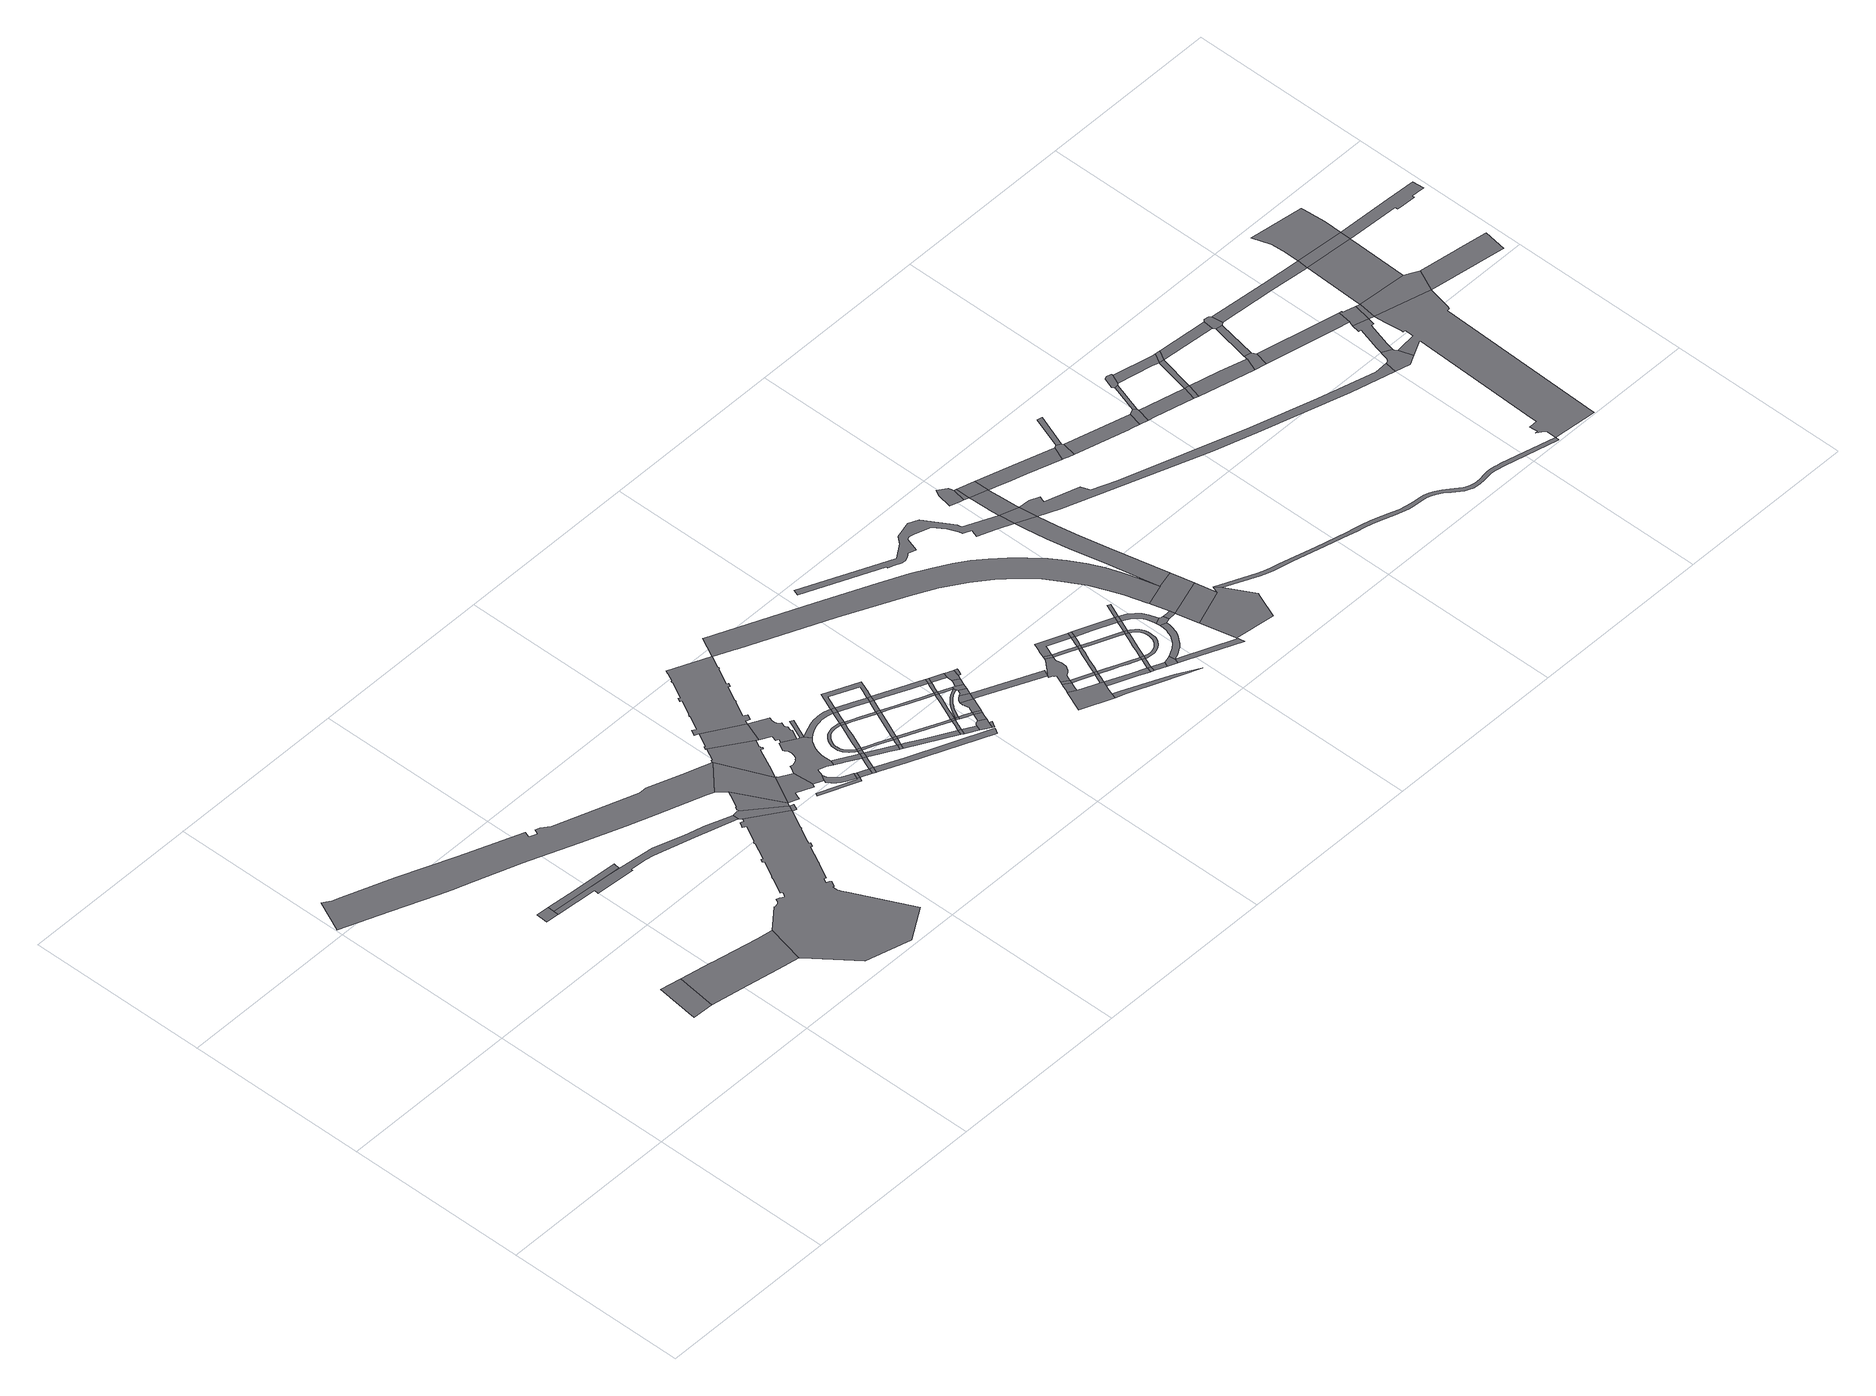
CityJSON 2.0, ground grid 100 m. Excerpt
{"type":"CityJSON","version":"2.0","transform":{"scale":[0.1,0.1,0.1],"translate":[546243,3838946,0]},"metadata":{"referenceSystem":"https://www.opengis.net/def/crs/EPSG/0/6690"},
"CityObjects":{
"road1":{"type":"Road","geometry":[{"type":"MultiSurface","lod":"1","boundaries":[[[0,1,2,3,4]]]}]},
"road2":{"type":"Road","geometry":[{"type":"MultiSurface","lod":"1","boundaries":[[[5,6,7,8,9]]]}]},
"road3":{"type":"Road","attributes":{"function":"3","RoadStructureAttribute.sectionType":"1"},"geometry":[{"type":"MultiSurface","lod":"1","boundaries":[[[10,11,12,13,4,3,14,15,16,17]]]}]},
"road4":{"type":"Road","geometry":[{"type":"MultiSurface","lod":"1","boundaries":[[[18,19,20,9,8]]]}]},
"road5":{"type":"Road","attributes":{"RoadStructureAttribute.sectionType":"1"},"geometry":[{"type":"MultiSurface","lod":"1","boundaries":[[[21,22,23,24,25,26,27,28,29,30,31,32,33,34,35,36,37,38,39,40,41,42,43,44,45,46,47,48,49,50]]]}]},
"road6":{"type":"Road","attributes":{"RoadStructureAttribute.sectionType":"1"},"geometry":[{"type":"MultiSurface","lod":"1","boundaries":[[[51,52,53,54,55,56,8,7,57,58,59,60,61,62,63,64,65]]]}]},
"road7":{"type":"Road","geometry":[{"type":"MultiSurface","lod":"1","boundaries":[[[66,67,68,69,70,71,72,73,74,75,76,77,78,79,80,81,82,83,84,85,86,87,88,89,90,91,92,93,94,95,96,97,98,99,100,101,102,103,104,105,17,16,106,107,108,109,110,111,112,113,114,115,116,117,118,119,120,121,122,123,124,125,126,127,128,129,130,131,132,133,134,135,136,137,138,139]]]}]},
"road8":{"type":"Road","geometry":[{"type":"MultiSurface","lod":"1","boundaries":[[[140,65,64,66,139,141,142]]]}]},
"road9":{"type":"Road","geometry":[{"type":"MultiSurface","lod":"1","boundaries":[[[143,144,145,146,147,148,142,141,149]]]}]},
"road10":{"type":"Road","geometry":[{"type":"MultiSurface","lod":"1","boundaries":[[[150,151,152,153,154,155,141,139]]]}]},
"road11":{"type":"Road","attributes":{"RoadStructureAttribute.sectionType":"1"},"geometry":[{"type":"MultiSurface","lod":"1","boundaries":[[[50,49,143,149,156]]]}]},
"road12":{"type":"Road","geometry":[{"type":"MultiSurface","lod":"1","boundaries":[[[157,158,156,149,159,160,161,162,163,164,165,166]]]}]},
"road13":{"type":"Road","geometry":[{"type":"MultiSurface","lod":"1","boundaries":[[[167,168,169,170,50,156,171,172,173,174,175,176,177,178,179,180]]]}]},
"road14":{"type":"Road","geometry":[{"type":"MultiSurface","lod":"1","boundaries":[[[181,182,183,184,185,186]]]}]},
"road15":{"type":"Road","attributes":{"RoadStructureAttribute.sectionType":"1"},"geometry":[{"type":"MultiSurface","lod":"1","boundaries":[[[187,188,189,190,191,192,193,194,195,196,197,198,199,200,201,186,202]]]}]},
"road16":{"type":"Road","geometry":[{"type":"MultiSurface","lod":"1","boundaries":[[[203,204,205,206,167,180,207,208]]]}]},
"road17":{"type":"Road","geometry":[{"type":"MultiSurface","lod":"1","boundaries":[[[202,186,185,209]]]}]},
"road18":{"type":"Road","geometry":[{"type":"MultiSurface","lod":"1","boundaries":[[[210,211,212,213,214,215,216,217,218,219,220,221,222,223,224,225,226,227,228,229,230,231,232,233,234,235,236,237,238,166,165,239,195,194,240,241,242,243,244,245,246,247,248,249,250,251,252,253,254]]]}]},
"road19":{"type":"Road","attributes":{"RoadStructureAttribute.sectionType":"1"},"geometry":[{"type":"MultiSurface","lod":"1","boundaries":[[[255,209,185,256,257]]]}]},
"road20":{"type":"Road","geometry":[{"type":"MultiSurface","lod":"1","boundaries":[[[257,256,258,259]]]}]},
"road21":{"type":"Road","attributes":{"RoadStructureAttribute.sectionType":"1"},"geometry":[{"type":"MultiSurface","lod":"1","boundaries":[[[260,261,243,242,262,263,264,265,266]]]}]},
"road22":{"type":"Road","attributes":{"RoadStructureAttribute.sectionType":"1"},"geometry":[{"type":"MultiSurface","lod":"1","boundaries":[[[267,268,269,270,271,272,273,274,275,276,277,278,279,280,281,208,207,282,283,284,254,253]]]}]},
"road23":{"type":"Road","attributes":{"RoadStructureAttribute.sectionType":"1"},"geometry":[{"type":"MultiSurface","lod":"1","boundaries":[[[265,285,286,257,259,287,288,289]]]}]},
"road24":{"type":"Road","geometry":[{"type":"MultiSurface","lod":"1","boundaries":[[[266,265,289,290]]]}]},
"road25":{"type":"Road","attributes":{"RoadStructureAttribute.sectionType":"1"},"geometry":[{"type":"MultiSurface","lod":"1","boundaries":[[[291,266,290,292]]]}]},
"road26":{"type":"Road","geometry":[{"type":"MultiSurface","lod":"1","boundaries":[[[293,294,295,296,252,251]]]}]},
"road27":{"type":"Road","attributes":{"function":"3","RoadStructureAttribute.sectionType":"7"},"geometry":[{"type":"MultiSurface","lod":"1","boundaries":[[[297,298,299,300,301,302,303,304,305,306,307,308,309,310,311,312,313,314,315,316,317,318,319,320,203,208,321,322,323,324,325,326,327,328,329,330,331,332,333,334,335,336,337,338,339,340,341,342,343,344]]]}]},
"road28":{"type":"Road","geometry":[{"type":"MultiSurface","lod":"1","boundaries":[[[345,291,292,346]]]}]},
"road29":{"type":"Road","attributes":{"RoadStructureAttribute.sectionType":"1"},"geometry":[{"type":"MultiSurface","lod":"1","boundaries":[[[347,348,349,350,351,352,353,354,355,356,357,358,359,360,361,362,363,364,365,366,291,345,367,368,369,370,371,372,373,374,375,376,377,378,379,380,381,382,383,384,385,386,387,388]]]}]},
"road30":{"type":"Road","attributes":{"RoadStructureAttribute.sectionType":"1"},"geometry":[{"type":"MultiSurface","lod":"1","boundaries":[[[389,290,289,390,391,392,393]]]}]},
"road31":{"type":"Road","attributes":{"RoadStructureAttribute.sectionType":"1"},"geometry":[{"type":"MultiSurface","lod":"1","boundaries":[[[387,394,395,396,397,345,346,398,399,400,401]]]}]},
"road32":{"type":"Road","attributes":{"RoadStructureAttribute.sectionType":"1"},"geometry":[{"type":"MultiSurface","lod":"1","boundaries":[[[402,403,404,405,406,407,408,251,250,409,410,411,412,413,414,415,416,417,418,419,420]]]}]},
"road33":{"type":"Road","geometry":[{"type":"MultiSurface","lod":"1","boundaries":[[[421,422,423,424,346,292,425,426,427,428,429,430]]]}]},
"road34":{"type":"Road","geometry":[{"type":"MultiSurface","lod":"1","boundaries":[[[393,392,431,432]]]}]},
"road35":{"type":"Road","geometry":[{"type":"MultiSurface","lod":"1","boundaries":[[[388,387,401,433]]]}]},
"road36":{"type":"Road","attributes":{"RoadStructureAttribute.sectionType":"1"},"geometry":[{"type":"MultiSurface","lod":"1","boundaries":[[[429,434,393,432,435,436]]]}]},
"road37":{"type":"Road","geometry":[{"type":"MultiSurface","lod":"1","boundaries":[[[430,429,436,437]]]}]},
"road38":{"type":"Road","attributes":{"RoadStructureAttribute.sectionType":"1"},"geometry":[{"type":"MultiSurface","lod":"1","boundaries":[[[419,438,439,388,433,440,441,442]]]}]},
"road39":{"type":"Road","attributes":{"RoadStructureAttribute.sectionType":"1"},"geometry":[{"type":"MultiSurface","lod":"1","boundaries":[[[443,444,445,446,447,448,259,258]]]}]},
"road40":{"type":"Road","geometry":[{"type":"MultiSurface","lod":"1","boundaries":[[[420,419,442,449]]]}]},
"road41":{"type":"Road","geometry":[{"type":"MultiSurface","lod":"1","boundaries":[[[450,451,452,433,401,453,454,455,456,457]]]}]},
"road42":{"type":"Road","attributes":{"RoadStructureAttribute.sectionType":"1"},"geometry":[{"type":"MultiSurface","lod":"1","boundaries":[[[456,458,459,460,430,437,461,462,463,464]]]}]},
"road43":{"type":"Road","attributes":{"RoadStructureAttribute.sectionType":"1"},"geometry":[{"type":"MultiSurface","lod":"1","boundaries":[[[465,466,432,431,467,468]]]}]},
"road44":{"type":"Road","attributes":{"RoadStructureAttribute.sectionType":"1"},"geometry":[{"type":"MultiSurface","lod":"1","boundaries":[[[469,470,471,449,442,472,473,474,475]]]}]},
"road45":{"type":"Road","geometry":[{"type":"MultiSurface","lod":"1","boundaries":[[[476,477,437,436,478,479,480,481,482]]]}]},
"road46":{"type":"Road","geometry":[{"type":"MultiSurface","lod":"1","boundaries":[[[457,456,464,483]]]}]},
"road47":{"type":"Road","attributes":{"RoadStructureAttribute.sectionType":"1"},"geometry":[{"type":"MultiSurface","lod":"1","boundaries":[[[474,484,457,483,485,486]]]}]},
"road48":{"type":"Road","attributes":{"RoadStructureAttribute.sectionType":"1"},"geometry":[{"type":"MultiSurface","lod":"1","boundaries":[[[487,488,489,490,491,492,493,420,449,494,495,496,497,498,499,500,501,475,502]]]}]},
"road49":{"type":"Road","geometry":[{"type":"MultiSurface","lod":"1","boundaries":[[[468,467,503,504]]]}]},
"road50":{"type":"Road","geometry":[{"type":"MultiSurface","lod":"1","boundaries":[[[475,474,486,502]]]}]},
"road51":{"type":"Road","attributes":{"RoadStructureAttribute.sectionType":"1"},"geometry":[{"type":"MultiSurface","lod":"1","boundaries":[[[481,505,506,468,504,507,508,509]]]}]},
"road52":{"type":"Road","attributes":{"RoadStructureAttribute.sectionType":"1"},"geometry":[{"type":"MultiSurface","lod":"1","boundaries":[[[510,504,503,511,512,513]]]}]},
"road53":{"type":"Road","geometry":[{"type":"MultiSurface","lod":"1","boundaries":[[[482,481,509,514]]]}]},
"road54":{"type":"Road","geometry":[{"type":"MultiSurface","lod":"1","boundaries":[[[515,516,517,483,464,518,519,520,521,522]]]}]},
"road55":{"type":"Road","geometry":[{"type":"MultiSurface","lod":"1","boundaries":[[[514,509,523]]]}]},
"road56":{"type":"Road","geometry":[{"type":"MultiSurface","lod":"1","boundaries":[[[523,509,524,525]]]}]},
"road57":{"type":"Road","attributes":{"RoadStructureAttribute.sectionType":"1"},"geometry":[{"type":"MultiSurface","lod":"1","boundaries":[[[526,527,528,529,513,512,530,531,532]]]}]},
"road58":{"type":"Road","geometry":[{"type":"MultiSurface","lod":"1","boundaries":[[[533,525,524,534,535,536]]]}]},
"road59":{"type":"Road","geometry":[{"type":"MultiSurface","lod":"1","boundaries":[[[537,538,539,531,530]]]}]},
"road60":{"type":"Road","attributes":{"RoadStructureAttribute.sectionType":"1"},"geometry":[{"type":"MultiSurface","lod":"1","boundaries":[[[521,540,541,542,543,482,514,544,545,546,547,548]]]}]},
"road61":{"type":"Road","attributes":{"RoadStructureAttribute.sectionType":"1"},"geometry":[{"type":"MultiSurface","lod":"1","boundaries":[[[549,502,486,550,551,552,553]]]}]},
"road62":{"type":"Road","attributes":{"RoadStructureAttribute.sectionType":"1"},"geometry":[{"type":"MultiSurface","lod":"1","boundaries":[[[535,554,526,532,555,556]]]}]},
"road63":{"type":"Road","geometry":[{"type":"MultiSurface","lod":"1","boundaries":[[[536,535,556,557]]]}]},
"road64":{"type":"Road","geometry":[{"type":"MultiSurface","lod":"1","boundaries":[[[558,559,560,561,562,563,564,565,566,567,568,569,523,525,570,571,572,573,574,575,576,577,578,579,580,581,582]]]}]},
"road65":{"type":"Road","geometry":[{"type":"MultiSurface","lod":"1","boundaries":[[[522,521,548,583]]]}]},
"road66":{"type":"Road","attributes":{"RoadStructureAttribute.sectionType":"1"},"geometry":[{"type":"MultiSurface","lod":"1","boundaries":[[[584,585,586,587,588,589,590,536,557,591,592,593]]]}]},
"road67":{"type":"Road","attributes":{"RoadStructureAttribute.sectionType":"1"},"geometry":[{"type":"MultiSurface","lod":"1","boundaries":[[[552,594,595,522,583,596,597,598]]]}]},
"road68":{"type":"Road","geometry":[{"type":"MultiSurface","lod":"1","boundaries":[[[599,600,601,584,593,602]]]}]},
"road69":{"type":"Road","geometry":[{"type":"MultiSurface","lod":"1","boundaries":[[[603,604,583,548,605,606,558,607]]]}]},
"road70":{"type":"Road","geometry":[{"type":"MultiSurface","lod":"1","boundaries":[[[553,552,598,608,609]]]}]},
"road71":{"type":"Road","attributes":{"RoadStructureAttribute.sectionType":"1"},"geometry":[{"type":"MultiSurface","lod":"1","boundaries":[[[610,611,599,602,612]]]}]},
"road72":{"type":"Road","geometry":[{"type":"MultiSurface","lod":"1","boundaries":[[[607,558,582,613,610,612,614,615]]]}]},
"road73":{"type":"Road","attributes":{"RoadStructureAttribute.sectionType":"1"},"geometry":[{"type":"MultiSurface","lod":"1","boundaries":[[[616,609,608,617,618]]]}]},
"road74":{"type":"Road","attributes":{"RoadStructureAttribute.sectionType":"1"},"geometry":[{"type":"MultiSurface","lod":"1","boundaries":[[[619,620,615,614,621]]]}]},
"road75":{"type":"Road","attributes":{"RoadStructureAttribute.sectionType":"1"},"geometry":[{"type":"MultiSurface","lod":"1","boundaries":[[[622,623,618,617,624,619,621,625,626]]]}]},
"road76":{"type":"Road","geometry":[{"type":"MultiSurface","lod":"1","boundaries":[[[627,628,629,630,626,625]]]}]},
"road77":{"type":"Road","attributes":{"RoadStructureAttribute.sectionType":"7"},"geometry":[{"type":"MultiSurface","lod":"1","boundaries":[[[631,632,633,602,593,634,635]]]}]},
"road78":{"type":"Road","geometry":[{"type":"MultiSurface","lod":"1","boundaries":[[[636,637,638,639,640,641,642,643,644,645]]]}]},
"road79":{"type":"Road","attributes":{"RoadStructureAttribute.sectionType":"1"},"geometry":[{"type":"MultiSurface","lod":"1","boundaries":[[[646,647,648,636,645,649,650,651]]]}]},
"road80":{"type":"Road","geometry":[{"type":"MultiSurface","lod":"1","boundaries":[[[652,646,651,653]]]}]},
"road81":{"type":"Road","attributes":{"RoadStructureAttribute.sectionType":"1"},"geometry":[{"type":"MultiSurface","lod":"1","boundaries":[[[654,655,656,635,657,658,659,660,652,653,661,662,663,664,665,666,667,668,669,670,671]]]}]},
"road82":{"type":"Road","geometry":[{"type":"MultiSurface","lod":"1","boundaries":[[[672,653,651,673,674,675]]]}]},
"road83":{"type":"Road","geometry":[{"type":"MultiSurface","lod":"1","boundaries":[[[674,676,643,642,677,678,679]]]}]},
"road84":{"type":"Road","attributes":{"function":"1","RoadStructureAttribute.sectionType":"7"},"geometry":[{"type":"MultiSurface","lod":"1","boundaries":[[[680,681,682,683,684,685,686,687,688,689,690,691,692,693,694,695,696,697,698,344,699,700,701,702,703,704,705,706,707,708,709,710,711,712,713,714,715,716]]]}]},
"road85":{"type":"Road","geometry":[{"type":"MultiSurface","lod":"1","boundaries":[[[717,654,671,718]]]}]},
"road86":{"type":"Road","geometry":[{"type":"MultiSurface","lod":"1","boundaries":[[[675,674,679,719]]]}]},
"road87":{"type":"Road","attributes":{"RoadStructureAttribute.sectionType":"1"},"geometry":[{"type":"MultiSurface","lod":"1","boundaries":[[[720,642,641,721,722,723,724,725]]]}]},
"road88":{"type":"Road","attributes":{"RoadStructureAttribute.sectionType":"1"},"geometry":[{"type":"MultiSurface","lod":"1","boundaries":[[[726,727,728,729,675,719,730,731,732,733]]]}]},
"road89":{"type":"Road","geometry":[{"type":"MultiSurface","lod":"1","boundaries":[[[734,718,671,735,736,726,737]]]}]},
"road90":{"type":"Road","attributes":{"RoadStructureAttribute.sectionType":"1"},"geometry":[{"type":"MultiSurface","lod":"1","boundaries":[[[738,739,740,741,742,743,639,638]]]}]},
"road91":{"type":"Road","attributes":{"RoadStructureAttribute.sectionType":"1"},"geometry":[{"type":"MultiSurface","lod":"1","boundaries":[[[744,745,746,747,717,718,748,749,750,751,752,753,754]]]}]},
"road92":{"type":"Road","geometry":[{"type":"MultiSurface","lod":"1","boundaries":[[[755,756,757,719,679,758,759,760,761,762]]]}]},
"road93":{"type":"Road","geometry":[{"type":"MultiSurface","lod":"1","boundaries":[[[737,726,733,763]]]}]},
"road94":{"type":"Road","geometry":[{"type":"MultiSurface","lod":"1","boundaries":[[[725,724,764,765]]]}]},
"road95":{"type":"Road","attributes":{"RoadStructureAttribute.sectionType":"1"},"geometry":[{"type":"MultiSurface","lod":"1","boundaries":[[[753,766,767,737,763,768,769,770]]]}]},
"road96":{"type":"Road","attributes":{"RoadStructureAttribute.sectionType":"1"},"geometry":[{"type":"MultiSurface","lod":"1","boundaries":[[[761,771,725,765,772,773]]]}]},
"road97":{"type":"Road","attributes":{"RoadStructureAttribute.sectionType":"1"},"geometry":[{"type":"MultiSurface","lod":"1","boundaries":[[[765,764,774,775]]]}]},
"road98":{"type":"Road","geometry":[{"type":"MultiSurface","lod":"1","boundaries":[[[754,753,770,776]]]}]},
"road99":{"type":"Road","geometry":[{"type":"MultiSurface","lod":"1","boundaries":[[[762,761,773,777]]]}]},
"road100":{"type":"Road","geometry":[{"type":"MultiSurface","lod":"1","boundaries":[[[778,779,780,781,763,733,782,783,784,785,786]]]}]},
"road101":{"type":"Road","geometry":[{"type":"MultiSurface","lod":"1","boundaries":[[[787,788,775,774,789,790]]]}]},
"road102":{"type":"Road","attributes":{"RoadStructureAttribute.sectionType":"1"},"geometry":[{"type":"MultiSurface","lod":"1","boundaries":[[[785,791,792,793,762,777,794,795,796,797,798]]]}]},
"road103":{"type":"Road","attributes":{"RoadStructureAttribute.sectionType":"1"},"geometry":[{"type":"MultiSurface","lod":"1","boundaries":[[[799,776,770,800,801,802,803,804]]]}]},
"road104":{"type":"Road","attributes":{"RoadStructureAttribute.sectionType":"1"},"geometry":[{"type":"MultiSurface","lod":"1","boundaries":[[[805,806,807,808,809,810,811,812,813,814,815,816,817,818,819,820,821,822,823,798,824,825,826,827,828,829,830,831,832,833,834,835,836,837,838,839,840,777,773]]]}]},
"road105":{"type":"Road","attributes":{"RoadStructureAttribute.sectionType":"1"},"geometry":[{"type":"MultiSurface","lod":"1","boundaries":[[[841,842,843,844,845,846,847,848,849,850,851,852,853,854,855,856,857,858,859,860,861,862,863,864,865,866,867,868,869,870,871]]]}]},
"road106":{"type":"Road","geometry":[{"type":"MultiSurface","lod":"1","boundaries":[[[786,785,798,823]]]}]},
"road107":{"type":"Road","attributes":{"RoadStructureAttribute.sectionType":"1"},"geometry":[{"type":"MultiSurface","lod":"1","boundaries":[[[803,872,786,823,873,874]]]}]},
"road108":{"type":"Road","attributes":{"RoadStructureAttribute.sectionType":"1"},"geometry":[{"type":"MultiSurface","lod":"1","boundaries":[[[875,876,877,878,879,880,881,882,883,884,885,886,887,787,790,888,889,890,891,892,893,894,895,896,897,898,899,900]]]}]},
"road109":{"type":"Road","attributes":{"RoadStructureAttribute.sectionType":"1"},"geometry":[{"type":"MultiSurface","lod":"1","boundaries":[[[901,790,789,902,903,904]]]}]},
"road110":{"type":"Road","geometry":[{"type":"MultiSurface","lod":"1","boundaries":[[[804,803,874,905]]]}]},
"road111":{"type":"Road","geometry":[{"type":"MultiSurface","lod":"1","boundaries":[[[906,907,804,905]]]}]},
"road112":{"type":"Road","attributes":{"RoadStructureAttribute.sectionType":"1"},"geometry":[{"type":"MultiSurface","lod":"1","boundaries":[[[908,909,910,911,912,913,914,905,874,915,916,917,918,919,920,921,922]]]}]},
"road113":{"type":"Road","geometry":[{"type":"MultiSurface","lod":"1","boundaries":[[[923,922,921,875,900,924,925,926]]]}]},
"road114":{"type":"Road","geometry":[{"type":"MultiSurface","lod":"1","boundaries":[[[927,928,926,925,929]]]}]},
"road115":{"type":"Road","attributes":{"function":"1","RoadStructureAttribute.sectionType":"7"},"geometry":[{"type":"MultiSurface","lod":"1","boundaries":[[[930,929,931,932,933]]]}]},
"road116":{"type":"Road","geometry":[{"type":"MultiSurface","lod":"1","boundaries":[[[934,935,716,715,927,929,930]]]}]},
"road117":{"type":"Road","geometry":[{"type":"MultiSurface","lod":"1","boundaries":[[[936,933,932,937,938,939,940,941]]]}]},
"road118":{"type":"Road","attributes":{"function":"1","RoadStructureAttribute.sectionType":"7"},"geometry":[{"type":"MultiSurface","lod":"1","boundaries":[[[866,942,943,944,945,946,716,935,947,948,949,950]]]}]},
"road119":{"type":"Road","geometry":[{"type":"MultiSurface","lod":"1","boundaries":[[[951,952,953,954,955,956,957,958,959,960,961]]]}]},
"road120":{"type":"Road","geometry":[{"type":"MultiSurface","lod":"1","boundaries":[[[867,866,950,962]]]}]},
"road121":{"type":"Road","attributes":{"RoadStructureAttribute.sectionType":"1"},"geometry":[{"type":"MultiSurface","lod":"1","boundaries":[[[963,959,958,964,965]]]}]},
"road122":{"type":"Road","attributes":{"function":"1","RoadStructureAttribute.sectionType":"7"},"geometry":[{"type":"MultiSurface","lod":"1","boundaries":[[[964,966,967,968,867,962,969,970,971,972]]]}]},
"road123":{"type":"Road","geometry":[{"type":"MultiSurface","lod":"1","boundaries":[[[965,964,972,973]]]}]},
"road124":{"type":"Road"},
"road125":{"type":"Road","attributes":{"RoadStructureAttribute.sectionType":"1"},"geometry":[{"type":"MultiSurface","lod":"1","boundaries":[[[974,973,972,975,976,977,978,979,980]]]}]},
"road126":{"type":"Road","geometry":[{"type":"MultiSurface","lod":"1","boundaries":[[[981,980,979,982,983,984,985,986]]]}]},
"road127":{"type":"Road","attributes":{"RoadStructureAttribute.sectionType":"1"},"geometry":[{"type":"MultiSurface","lod":"1","boundaries":[[[987,981,986,988]]]}]},
"road128":{"type":"Road","attributes":{"RoadStructureAttribute.sectionType":"1"},"geometry":[{"type":"MultiSurface","lod":"1","boundaries":[[[985,984,989,990,991,992,993]]]}]},
"road129":{"type":"Road","attributes":{"RoadStructureAttribute.sectionType":"1"},"geometry":[{"type":"MultiSurface","lod":"1","boundaries":[[[994,995,996,997,998,999,1000,1001,1002,1003,1004,1005,1006,1007,1008,1009,1010,1011,1012,1013,1014,1015,1016,1017,1018,1019,1020,1021,1022,1023,1024,1025,1026,1027,1028,936,941,1029,1030,1031,1032,1033,1034,1035,1036,1037,1038,1039,1040,1041,1042,1043,1044,1045,1046,1047,1048,1049,1050,1051,1052,1053,1054,1055,1056,1057,1058,1059,1060,1061,1062,1063,1064,1065]]]}]},
"road130":{"type":"Road","geometry":[{"type":"MultiSurface","lod":"1","boundaries":[[[1066,993,992,1067,1068,1069]]]}]},
"road131":{"type":"Road","attributes":{"RoadStructureAttribute.sectionType":"1"},"geometry":[{"type":"MultiSurface","lod":"1","boundaries":[[[1070,1071,1072,1073,1074,1075,1076,1077,1078,962,950,1079,1080,1081,1082,1083,1084,1085]]]}]},
"road132":{"type":"Road","attributes":{"RoadStructureAttribute.sectionType":"1"},"geometry":[{"type":"MultiSurface","lod":"1","boundaries":[[[1086,1087,1066,1069]]]}]},
"road133":{"type":"Road","attributes":{"RoadStructureAttribute.sectionType":"1"},"geometry":[{"type":"MultiSurface","lod":"1","boundaries":[[[1068,1067,1088,1089,1090]]]}]},
"road134":{"type":"Road","geometry":[{"type":"MultiSurface","lod":"1","boundaries":[[[1091,1092,1093,1094,1095,1087,1086,1096,1097,1098,1099]]]}]},
"road135":{"type":"Road","geometry":[{"type":"MultiSurface","lod":"1","boundaries":[[[1090,1089,1100,1101]]]}]},
"road136":{"type":"Road","attributes":{"RoadStructureAttribute.sectionType":"1"},"geometry":[{"type":"MultiSurface","lod":"1","boundaries":[[[1102,1097,1096,1103,1104,1105]]]}]},
"road137":{"type":"Road","attributes":{"RoadStructureAttribute.sectionType":"1"},"geometry":[{"type":"MultiSurface","lod":"1","boundaries":[[[1104,1090,1101,1106]]]}]},
"road138":{"type":"Road","geometry":[{"type":"MultiSurface","lod":"1","boundaries":[[[1105,1104,1106,1107]]]}]},
"road139":{"type":"Road","attributes":{"RoadStructureAttribute.sectionType":"1"},"geometry":[{"type":"MultiSurface","lod":"1","boundaries":[[[1108,1101,1100,1109,1110]]]}]},
"road140":{"type":"Road","attributes":{"RoadStructureAttribute.sectionType":"1"},"geometry":[{"type":"MultiSurface","lod":"1","boundaries":[[[1111,1112,1107,1106,1113,1114,1115]]]}]},
"road141":{"type":"Road","geometry":[{"type":"MultiSurface","lod":"1","boundaries":[[[1116,1117,1118,1110,1109,1119,1120,1121,1122]]]}]},
"road142":{"type":"Road","attributes":{"RoadStructureAttribute.sectionType":"1"},"geometry":[{"type":"MultiSurface","lod":"1","boundaries":[[[1123,1116,1122,1124]]]}]},
"road143":{"type":"Road","geometry":[{"type":"MultiSurface","lod":"1","boundaries":[[[1125,1126,1115,1114,1123,1124,1127,1128,1129,1130]]]}]},
"road144":{"type":"Road","attributes":{"RoadStructureAttribute.sectionType":"1"},"geometry":[{"type":"MultiSurface","lod":"1","boundaries":[[[1131,1120,1119,1132,1133,1134]]]}]},
"road145":{"type":"Road","geometry":[{"type":"MultiSurface","lod":"1","boundaries":[[[1135,1136,1137,1138,1085,1084,1139,1140,1141,1142,1143]]]}]},
"road146":{"type":"Road","attributes":{"RoadStructureAttribute.sectionType":"1"},"geometry":[{"type":"MultiSurface","lod":"1","boundaries":[[[1144,1145,1146,1147,1135,1143,1148,1149,1150,1151,1152]]]}]},
"road147":{"type":"Road","attributes":{"RoadStructureAttribute.sectionType":"1"},"geometry":[{"type":"MultiSurface","lod":"1","boundaries":[[[1153,1128,1127,1154,1155,1156]]]}]},
"road148":{"type":"Road","attributes":{"RoadStructureAttribute.sectionType":"7"},"geometry":[{"type":"MultiSurface","lod":"1","boundaries":[[[1157,1158,1159,1160,1161,1162,1163,1164,1165,1166,1141,1140,1167,1168,1169,1170,1171,1172,1173,1174,1175,1176,1177,1178,1065,1179,1180,1181,1182,1183,1184,1185,1186,1187,1188]]]}]},
"road149":{"type":"Road","geometry":[{"type":"MultiSurface","lod":"1","boundaries":[[[1189,1190,1191,1192,1134,1133,1144,1152,1193]]]}]},
"road150":{"type":"Road","attributes":{"RoadStructureAttribute.sectionType":"1"},"geometry":[{"type":"MultiSurface","lod":"1","boundaries":[[[1193,1152,1194,1157,1195]]]}]},
"road151":{"type":"Road","geometry":[{"type":"MultiSurface","lod":"1","boundaries":[[[1195,1157,1188,1196,1197,1198,1199]]]}]},
"road152":{"type":"Road","attributes":{"RoadStructureAttribute.sectionType":"1"},"geometry":[{"type":"MultiSurface","lod":"1","boundaries":[[[1155,1200,1201,1195,1199,1202,1203]]]}]},
"road153":{"type":"Road","geometry":[{"type":"MultiSurface","lod":"1","boundaries":[[[1156,1155,1203,1204]]]}]},
"road154":{"type":"Road","attributes":{"RoadStructureAttribute.sectionType":"1"},"geometry":[{"type":"MultiSurface","lod":"1","boundaries":[[[1205,1206,1207,1208,1156,1204,1209,1210,1211]]]}]},
"road155":{"type":"Road","attributes":{"RoadStructureAttribute.sectionType":"1"},"geometry":[{"type":"MultiSurface","lod":"1","boundaries":[[[1212,1213,1196,1188,1214,1215,1216,1217]]]}]},
"road156":{"type":"Road","attributes":{"RoadStructureAttribute.sectionType":"1"},"geometry":[{"type":"MultiSurface","lod":"1","boundaries":[[[1218,1204,1203,1219,1220,1221,1222,1223,1224,1225]]]}]}
},
"vertices":[
[732,672,0],[703,451,0],[703,433,0],[818,430,0],[846,649,0],
[706,1422,0],[703,1359,0],[773,1352,0],[775,1380,0],[777,1416,0],
[1278,563,0],[1147,589,0],[1022,613,0],[1022,616,0],[1024,391,0],[1199,358,0],[1315,338,0],[1366,549,0],
[1187,1349,0],[1190,1381,0],[907,1405,0],
[1910,1517,0],[1855,1534,0],[1657,1604,0],[1612,1606,0],[1176,1759,0],[1135,1793,0],[1109,1802,0],[1098,1776,0],[1054,1793,0],[1066,1824,0],[740,1950,0],[445,2071,0],[178,2169,0],[134,2186,0],[109,2200,0],[90,2214,0],[9,2040,0],[264,1939,0],[492,1848,0],[560,1823,0],[664,1788,0],[909,1699,0],[992,1667,0],[1184,1592,0],[1414,1506,0],[1562,1452,0],[1813,1367,0],[1834,1359,0],[1848,1353,0],[1986,1489,0],
[1651,1240,0],[1640,1240,0],[1548,1268,0],[1389,1320,0],[1201,1342,0],[1133,1351,0],[1002,1332,0],[1000,1307,0],[1219,1290,0],[1219,1299,0],[1314,1291,0],[1354,1283,0],[1570,1223,0],[1796,1154,0],[1797,1188,0],
[1811,1139,0],[1802,1122,0],[1792,1127,0],[1783,1131,0],[1780,1126,0],[1767,1102,0],[1777,1096,0],[1786,1091,0],[1736,1000,0],[1734,1001,0],[1728,992,0],[1732,989,0],[1711,949,0],[1688,907,0],[1680,892,0],[1672,898,0],[1663,882,0],[1664,881,0],[1672,876,0],[1623,783,0],[1621,784,0],[1617,775,0],[1618,774,0],[1570,684,0],[1581,678,0],[1573,664,0],[1567,653,0],[1549,663,0],[1544,666,0],[1544,665,0],[1528,671,0],[1522,662,0],[1518,655,0],[1515,651,0],[1510,647,0],[1505,644,0],[1498,644,0],[1491,643,0],[1484,645,0],[1393,571,0],[1325,326,0],[1509,96,0],[1756,30,0],[1757,30,0],[1938,142,0],[1781,464,0],[1774,475,0],[1773,479,0],[1764,504,0],[1763,531,0],[1770,528,0],[1787,561,0],[1780,565,0],[1762,574,0],[1766,583,0],[1773,597,0],[1785,593,0],[1832,683,0],[1834,681,0],[1839,691,0],[1837,692,0],[1886,786,0],[1894,782,0],[1895,781,0],[1905,800,0],[1904,801,0],[1896,805,0],[1905,823,0],[1944,897,0],[1947,895,0],[1952,907,0],[1950,908,0],[1994,992,0],[2003,1007,0],
[1829,1191,0],[2018,1037,0],[1835,1188,0],
[1897,1305,0],[1886,1283,0],[1847,1210,0],[1843,1212,0],[1835,1197,0],[1839,1194,0],[2028,1055,0],
[2010,1003,0],[2012,1001,0],[2023,996,0],[2026,1001,0],[2038,1026,0],[2026,1033,0],
[2111,1211,0],
[2116,1202,0],[2118,1207,0],[2081,1033,0],[2094,1067,0],[2097,1073,0],[2129,1060,0],[2188,1035,0],[2193,1046,0],[2195,1052,0],[2188,1164,0],
[2034,1569,0],[1999,1501,0],[1993,1504,0],[1989,1496,0],[2146,1281,0],[2197,1382,0],[2207,1377,0],[2211,1375,0],[2216,1383,0],[2211,1385,0],[2208,1387,0],[2211,1395,0],[2206,1398,0],[2227,1439,0],
[2357,919,0],[2160,999,0],[2153,984,0],[2365,898,0],[2375,920,0],[2360,927,0],
[2359,964,0],[2328,979,0],[2312,989,0],[2300,1000,0],[2287,1015,0],[2277,1029,0],[2271,1037,0],[2266,1056,0],[2250,1028,0],[2245,1016,0],[2260,994,0],[2276,976,0],[2292,962,0],[2311,949,0],[2344,934,0],[2374,957,0],
[2081,1660,0],[2043,1584,0],[2037,1587,0],[2029,1572,0],[2240,1432,0],[2280,1541,0],
[2388,951,0],
[2287,1345,0],[2269,1310,0],[2264,1301,0],[2268,1295,0],[2272,1290,0],[2275,1284,0],[2277,1278,0],[2279,1272,0],[2280,1266,0],[2280,1260,0],[2279,1254,0],[2278,1249,0],[2278,1245,0],[2275,1240,0],[2272,1233,0],[2269,1227,0],[2266,1224,0],[2261,1220,0],[2257,1215,0],[2251,1212,0],[2248,1210,0],[2243,1208,0],[2238,1206,0],[2232,1205,0],[2227,1204,0],[2221,1204,0],[2215,1205,0],[2210,1205,0],[2206,1194,0],[2221,1041,0],[2280,1098,0],[2322,1082,0],[2353,1065,0],[2364,1093,0],[2362,1121,0],[2363,1150,0],[2368,1175,0],[2375,1199,0],[2386,1220,0],[2401,1241,0],[2417,1256,0],[2395,1289,0],[2378,1297,0],[2363,1304,0],[2296,1344,0],
[2422,936,0],[2431,895,0],[2445,926,0],
[2450,886,0],[2464,917,0],
[2417,1063,0],[2406,1069,0],[2390,1045,0],[2396,1041,0],[2472,998,0],[2475,997,0],[2487,1024,0],
[2389,1358,0],[2386,1363,0],[2386,1370,0],[2394,1389,0],[2388,1393,0],[2385,1399,0],[2385,1401,0],[2385,1407,0],[2393,1425,0],[2386,1430,0],[2381,1436,0],[2376,1446,0],[2374,1458,0],[2375,1472,0],[2380,1491,0],[2298,1400,0],[2289,1370,0],[2305,1362,0],
[2468,980,0],[2466,976,0],[2486,968,0],[2488,974,0],[2493,986,0],
[2505,1013,0],
[2494,1042,0],[2513,1033,0],
[2428,1364,0],[2443,1398,0],[2426,1405,0],[2413,1377,0],
[2284,2050,0],[2276,2034,0],[2274,2031,0],[2252,1986,0],[2249,1987,0],[2246,1982,0],[2245,1978,0],[2247,1976,0],[2198,1882,0],[2189,1887,0],[2187,1888,0],[2178,1871,0],[2180,1870,0],[2188,1865,0],[2145,1781,0],[2142,1782,0],[2136,1772,0],[2140,1771,0],[2098,1689,0],[2086,1695,0],[2075,1701,0],[2072,1695,0],[2059,1672,0],[2074,1664,0],[2290,1560,0],[2299,1555,0],[2300,1555,0],[2311,1550,0],[2314,1555,0],[2326,1579,0],[2315,1585,0],[2305,1590,0],[2350,1676,0],[2353,1674,0],[2357,1684,0],[2355,1685,0],[2397,1768,0],[2407,1763,0],[2408,1762,0],[2417,1780,0],[2416,1781,0],[2407,1786,0],[2456,1880,0],[2459,1878,0],[2464,1887,0],[2461,1889,0],[2479,1925,0],[2495,1955,0],
[2500,1055,0],[2519,1046,0],
[2563,1229,0],[2547,1231,0],[2529,1232,0],[2526,1232,0],[2516,1230,0],[2512,1229,0],[2495,1224,0],[2480,1216,0],[2464,1203,0],[2452,1190,0],[2443,1172,0],[2436,1151,0],[2435,1133,0],[2436,1115,0],[2436,1113,0],[2441,1098,0],[2445,1091,0],[2448,1086,0],[2462,1067,0],[2482,1048,0],[2490,1059,0],[2473,1076,0],[2460,1094,0],[2455,1101,0],[2454,1104,0],[2450,1118,0],[2449,1131,0],[2449,1133,0],[2450,1148,0],[2456,1167,0],[2464,1182,0],[2474,1193,0],[2488,1205,0],[2500,1211,0],[2503,1212,0],[2515,1215,0],[2524,1217,0],[2527,1217,0],[2546,1217,0],[2559,1215,0],[2567,1212,0],[2572,1225,0],
[2549,989,0],[2549,955,0],[2593,930,0],[2634,907,0],[2646,934,0],
[2563,1203,0],[2547,1166,0],[2533,1133,0],[2522,1107,0],[2535,1083,0],[2553,1125,0],[2574,1176,0],[2586,1204,0],
[2602,1323,0],[2577,1329,0],[2554,1331,0],[2531,1331,0],[2503,1329,0],[2476,1323,0],[2450,1312,0],[2434,1270,0],[2444,1275,0],[2462,1285,0],[2485,1294,0],[2504,1299,0],[2507,1299,0],[2532,1302,0],[2552,1302,0],[2572,1300,0],[2592,1294,0],[2600,1291,0],[2612,1318,0],
[2653,988,0],[2598,1012,0],[2566,1026,0],[2521,1045,0],[2516,1032,0],[2576,1006,0],[2593,999,0],[2622,986,0],[2661,969,0],[2667,982,0],
[2649,899,0],[2663,925,0],
[2592,1217,0],
[2654,952,0],[2671,943,0],[2679,961,0],
[2685,974,0],
[2596,1281,0],[2583,1252,0],[2603,1245,0],[2618,1279,0],[2620,1283,0],
[2462,881,0],[2595,822,0],[3016,643,0],[3033,672,0],[3030,674,0],[2608,852,0],
[2631,1310,0],
[2666,1185,0],[2633,1199,0],[2602,1213,0],[2597,1200,0],[2615,1192,0],[2661,1172,0],[2735,1140,0],[2741,1153,0],
[2719,1103,0],[2701,1061,0],[2670,989,0],[2691,990,0],[2719,1053,0],[2742,1106,0],[2753,1132,0],
[2761,870,0],[2682,914,0],[2897,762,0],[2907,790,0],
[2713,1275,0],[2706,1278,0],[2660,1298,0],[2694,1251,0],[2701,1248,0],[2769,1218,0],[2781,1245,0],
[2895,882,0],[2819,916,0],[2683,960,0],[2815,902,0],[2865,880,0],[2933,851,0],[2939,863,0],
[2759,1145,0],
[2755,1185,0],[2773,1177,0],[2787,1210,0],
[2805,1251,0],[2810,1265,0],[2811,1266,0],[2838,1333,0],[2721,1386,0],[2654,1416,0],[2639,1381,0],[2656,1367,0],[2662,1383,0],[2721,1357,0],[2812,1316,0],[2794,1275,0],[2793,1274,0],[2789,1263,0],[2782,1248,0],[2799,1237,0],
[2911,754,0],[2922,782,0],
[2921,821,0],[2918,815,0],[2934,809,0],[2936,814,0],[2949,844,0],
[2943,770,0],[2929,744,0],[2977,717,0],[2987,745,0],
[2954,857,0],
[2952,1062,0],[2885,1091,0],[2829,1115,0],[2801,1112,0],[2880,1078,0],[2974,1037,0],[3007,1023,0],[3013,1036,0],
[2961,854,0],
[2969,835,0],[2973,849,0],
[3015,764,0],[3001,760,0],[2997,757,0],[2994,754,0],[3029,687,0],[3042,720,0],[3051,742,0],
[3000,837,0],[2993,824,0],[3033,807,0],[3038,820,0],
[3039,681,0],[3040,683,0],[3056,712,0],
[3000,1007,0],[2991,984,0],[2967,929,0],[2948,886,0],[2967,887,0],[2981,920,0],[3008,982,0],[3013,993,0],[3023,1016,0],
[2858,1211,0],[2839,1187,0],[2962,1133,0],[3040,1098,0],[3052,1126,0],
[3020,776,0],[3058,760,0],[3069,785,0],
[3075,798,0],
[3093,986,0],[3072,978,0],[3059,972,0],[3055,970,0],[3039,960,0],[3026,948,0],[3012,934,0],[3000,919,0],[2995,913,0],[2987,902,0],[2979,888,0],[2978,886,0],[2989,880,0],[2994,889,0],[2997,895,0],[3006,906,0],[3010,911,0],[3021,926,0],[3028,932,0],[3035,939,0],[3047,950,0],[3053,954,0],[3061,959,0],[3077,967,0],[3097,974,0],
[3028,1029,0],
[3047,904,0],[3046,889,0],[3046,888,0],[3046,886,0],[3047,881,0],[3048,874,0],[3053,853,0],[3096,849,0],[3103,864,0],[3108,876,0],
[3032,1080,0],[3026,1067,0],[3041,1060,0],[3046,1070,0],[3054,1089,0],
[3077,937,0],[3065,930,0],[3054,920,0],[3122,913,0],
[3072,1010,0],[3057,1016,0],[3047,1006,0],[3067,997,0],[3097,999,0],
[3055,1092,0],[3067,1119,0],
[3101,966,0],[3091,944,0],[3135,944,0],
[3098,972,0],[3147,971,0],[3112,993,0],
[3088,1110,0],[3128,1059,0],[3136,1088,0],
[3128,1029,0],[3125,1023,0],[3162,1008,0],
[3166,1076,0],[3155,1080,0],[3130,1045,0],[3173,1032,0],[3183,1069,0],
[3186,1026,0],[3196,1049,0],[3199,1058,0],[3201,1062,0],
[3457,738,0],[3465,756,0],[3147,901,0],[3132,866,0],[3450,721,0],
[3432,582,0],[3382,466,0],[3555,396,0],[3562,424,0],[3577,460,0],[3584,477,0],[3595,503,0],[3579,510,0],[3551,522,0],[3469,559,0],
[3454,634,0],[3447,618,0],[3440,601,0],[3480,584,0],[3484,594,0],[3491,610,0],
[3461,650,0],[3498,627,0],
[3521,806,0],[3517,797,0],[3458,730,0],[3446,711,0],[3467,703,0],[3467,697,0],[3478,691,0],[3510,659,0],[3529,670,0],[3541,681,0],[3545,687,0],[3548,691,0],[3550,695,0],[3554,705,0],[3556,723,0],[3555,736,0],[3548,762,0],[3557,784,0],
[3555,603,0],[3547,587,0],[3602,564,0],[3609,580,0],
[3591,537,0],[3607,530,0],[3616,552,0],[3618,557,0],
[4199,845,0],[4186,894,0],[4178,924,0],[4149,1003,0],[4111,1083,0],[4065,1163,0],[4015,1237,0],[3954,1311,0],[3893,1376,0],[3830,1438,0],[3765,1492,0],[3694,1539,0],[3601,1593,0],[3513,1642,0],[3370,1708,0],[3074,1840,0],[2663,2019,0],[2555,2066,0],[2552,2067,0],[2498,1954,0],[2611,1903,0],[2612,1902,0],[3073,1700,0],[3402,1548,0],[3532,1480,0],[3656,1401,0],[3749,1327,0],[3827,1250,0],[3898,1166,0],[3956,1076,0],[4010,980,0],[4048,892,0],[4079,815,0],[4081,809,0],[4112,703,0],[4115,693,0],[4230,729,0],
[3526,820,0],[3564,801,0],
[3625,573,0],
[3723,447,0],[3602,470,0],[3735,412,0],[3777,394,0],[3791,388,0],[3798,415,0],
[3675,734,0],[3659,695,0],[3642,657,0],[3626,620,0],[3638,602,0],[3658,650,0],[3680,700,0],[3691,727,0],
[3624,775,0],[3561,783,0],[3618,758,0],[3682,750,0],
[3612,373,0],[3771,308,0],[3973,226,0],[3853,293,0],[3762,334,0],[3598,408,0],
[3561,905,0],[3548,872,0],[3541,857,0],[3537,847,0],[3569,814,0],[3575,830,0],[3578,836,0],[3584,852,0],[3587,858,0],[3707,808,0],[3717,841,0],
[3783,506,0],[3727,530,0],[3666,556,0],[3682,530,0],[3721,514,0],[3756,499,0],[3822,471,0],[3829,487,0],
[3698,743,0],
[3807,381,0],[3814,408,0],
[3700,790,0],[3695,779,0],[3711,772,0],[3715,782,0],[3724,802,0],
[3817,459,0],[3835,455,0],[3838,464,0],
[3868,355,0],[3879,380,0],
[3733,834,0],
[3845,480,0],
[3891,661,0],[3836,684,0],[3800,700,0],[3759,717,0],[3729,711,0],[3793,684,0],[3849,660,0],[3894,640,0],[3901,656,0],
[3923,392,0],[3901,385,0],[3917,334,0],[3928,358,0],
[3878,602,0],[3861,563,0],[3845,524,0],[3866,530,0],[3877,556,0],[3889,582,0],[3907,626,0],[3910,632,0],
[3805,804,0],[3729,799,0],[3809,766,0],[3911,724,0],[3927,717,0],[3940,748,0],
[3847,460,0],[3871,456,0],[3891,456,0],[3909,459,0],[3923,466,0],[3929,468,0],[3945,480,0],[3959,495,0],[3964,504,0],[3968,511,0],[3971,520,0],[3974,530,0],[3976,548,0],[3975,572,0],[3970,590,0],[3960,612,0],[3948,627,0],[3930,641,0],[3917,648,0],[3921,626,0],[3935,615,0],[3945,602,0],[3954,584,0],[3958,570,0],[3958,549,0],[3957,534,0],[3954,526,0],[3952,518,0],[3949,514,0],[3944,505,0],[3933,493,0],[3920,483,0],[3904,476,0],[3889,473,0],[3872,473,0],[3853,477,0],
[3655,1845,0],[3624,1808,0],[3544,1756,0],[3070,1966,0],[3060,1934,0],[3470,1751,0],[3470,1744,0],[3501,1732,0],[3540,1717,0],[3563,1715,0],[3582,1723,0],[3592,1730,0],[3603,1740,0],[3645,1726,0],[3669,1801,0],[3684,1808,0],[3718,1801,0],[3800,1773,0],[3843,1710,0],[3868,1657,0],[3871,1639,0],[3914,1619,0],[3905,1598,0],[3899,1578,0],[3993,1541,0],[4081,1503,0],[4071,1591,0],[3899,1670,0],[3893,1694,0],[3800,1847,0],[3745,1870,0],
[3913,684,0],[3929,677,0],[3943,711,0],
[4044,557,0],[4043,534,0],[4039,513,0],[4034,498,0],[4032,490,0],[4023,471,0],[4018,466,0],[4006,448,0],[3994,434,0],[3974,418,0],[3963,412,0],[3947,403,0],[3938,399,0],[3945,366,0],[3947,366,0],[3962,373,0],[3993,391,0],[3996,392,0],[4017,410,0],[4045,447,0],[4051,454,0],[4063,476,0],[4066,487,0],[4071,501,0],[4076,531,0],[4077,547,0],
[3952,348,0],[3961,315,0],[4231,200,0],[4224,233,0],
[3956,741,0],
[3990,820,0],[3973,827,0],
[4071,613,0],[4070,614,0],[4060,644,0],[4044,675,0],[4024,697,0],[4001,717,0],[3996,720,0],[3954,706,0],[3982,690,0],[4001,674,0],[4016,656,0],[4029,632,0],[4038,605,0],[4042,581,0],[4074,596,0],
[4083,590,0],[4084,552,0],[4104,555,0],[4097,588,0],
[4142,589,0],[4124,588,0],[4149,559,0],
[4356,626,0],[4159,521,0],[4178,436,0],[4381,508,0],
[4330,740,0],[4327,753,0],
[4394,546,0],[4222,242,0],[4441,213,0],[4493,337,0],[4504,362,0],[4420,511,0],
[4088,1448,0],[4106,1325,0],[4133,1191,0],[4174,1014,0],[4206,852,0],[4256,1075,0],[4222,1232,0],[4201,1354,0],[4184,1458,0],
[3993,1917,0],[3984,1897,0],[3979,1887,0],[3961,1804,0],[3975,1800,0],[3976,1799,0],[4018,1786,0],[4033,1781,0],[4049,1859,0],[4045,1870,0],[4040,1885,0],
[4171,1559,0],
[4049,1858,0],[4062,1772,0],[4063,1854,0],
[4062,1771,0],[4063,1754,0],[4068,1630,0],[4169,1581,0],[4163,1658,0],[4160,1738,0],[4160,1741,0],
[4159,1825,0],
[4384,1754,0],[4161,1741,0],[4215,1723,0],[4261,1708,0],[4356,1679,0],[4537,1623,0],[4569,1697,0],
[4584,1704,0],[4548,1619,0],[4570,1611,0],[4599,1603,0],[4614,1682,0],[4608,1694,0],
[4649,1882,0],[4677,1874,0],
[4892,1524,0],[4896,1523,0],[4900,1522,0],[4948,1511,0],[4967,1587,0],
[5890,102,0],[5861,108,0],[5858,109,0],[5834,113,0],[5806,113,0],[5778,110,0],[5751,106,0],[5727,105,0],[5708,106,0],[5686,110,0],[5672,116,0],[5655,125,0],[5639,137,0],[5607,164,0],[5577,188,0],[5547,207,0],[5522,219,0],[5497,226,0],[5465,231,0],[5443,232,0],[5414,235,0],[5387,239,0],[5351,247,0],[5317,260,0],[5245,285,0],[5200,298,0],[5161,309,0],[5116,318,0],[5075,328,0],[4909,370,0],[4769,408,0],[4709,421,0],[4671,430,0],[4641,439,0],[4602,453,0],[4594,433,0],[4634,418,0],[4665,409,0],[4704,400,0],[4764,387,0],[4903,349,0],[5070,307,0],[5112,296,0],[5156,288,0],[5194,277,0],[5239,264,0],[5310,239,0],[5345,226,0],[5382,217,0],[5411,213,0],[5441,210,0],[5462,209,0],[5492,205,0],[5514,198,0],[5537,187,0],[5564,170,0],[5593,147,0],[5626,120,0],[5643,106,0],[5662,96,0],[5680,89,0],[5687,87,0],[5706,84,0],[5727,83,0],[5753,84,0],[5781,88,0],[5808,91,0],[5832,91,0],[5854,87,0],[5885,80,0],[6181,6,0],[6182,28,0],
[4997,1601,0],[4993,1500,0],[5012,1576,0],[5012,1588,0],
[5937,931,0],[5629,1016,0],[5278,1119,0],[4610,1339,0],[4478,1391,0],[4461,1439,0],[4275,1498,0],[4287,1532,0],[4236,1554,0],[4294,1411,0],[4476,1344,0],[5044,1144,0],[5276,1070,0],[5761,929,0],[5999,868,0],[6010,932,0],
[5066,1756,0],[5046,1755,0],
[5029,1491,0],[5241,1438,0],[5260,1514,0],
[5075,1833,0],[5059,1828,0],[5039,1768,0],[5043,1761,0],[5045,1757,0],[5075,1765,0],[5099,1818,0],[5101,1826,0],[5097,1827,0],
[5267,1432,0],[5287,1510,0],
[5315,1768,0],[5265,1725,0],[5305,1714,0],[5334,1766,0],
[5332,1711,0],
[5362,1764,0],
[5451,1471,0],[5570,1356,0],[5598,1430,0],
[5370,1763,0],[5368,1763,0],[5592,1688,0],[5634,1683,0],[5642,1739,0],
[5602,1451,0],[5600,1440,0],[5598,1431,0],[5634,1342,0],[5651,1418,0],[5650,1419,0],[5640,1443,0],
[5647,1668,0],[5681,1661,0],
[5653,1750,0],[5644,1741,0],[5698,1673,0],[5689,1735,0],[5685,1741,0],[5681,1746,0],
[6013,1339,0],[6014,1258,0],[6095,1240,0],[6107,1317,0],
[6047,998,0],[6044,989,0],[6034,950,0],[6024,936,0],[6079,847,0],[6135,875,0],[6110,948,0],[6099,960,0],[6097,972,0],
[6088,1213,0],[6080,1169,0],[6092,1166,0],[6055,1034,0],[6101,984,0],[6109,1020,0],[6145,1152,0],[6162,1149,0],[6170,1189,0],
[6010,1705,0],[6010,1647,0],[6224,1624,0],[6229,1684,0],
[6199,1181,0],[6206,1117,0],[6215,1034,0],[6215,1013,0],[6229,1013,0],[6229,1009,0],[6228,994,0],[6228,989,0],[6227,962,0],[6137,953,0],[6226,921,0],[6201,188,0],[6200,163,0],[6160,163,0],[6153,163,0],[6154,142,0],[6156,120,0],[6161,118,0],[6143,118,0],[6154,107,0],[6179,92,0],[6183,85,0],[6423,6,0],[6423,11,0],[6455,952,0],[6455,958,0],[6466,958,0],[6473,959,0],[6477,977,0],[6490,1037,0],[6504,1099,0],[6505,1103,0],
[6119,1308,0],[6121,1314,0],[6119,1314,0],[6117,1315,0],[6189,1289,0],
[6193,1183,0],[6214,1282,0],
[6562,1223,0],[6518,1245,0],[6503,1253,0],[6486,1262,0],
[6225,1624,0],[6214,1291,0],[6497,1593,0],[6497,1602,0],
[6499,1665,0],
[6193,1947,0],[6224,1848,0],[6232,1765,0],[6229,1694,0],[6503,1768,0],[6493,1894,0],[6492,1905,0],
[6801,1186,0],[6771,1190,0],[6781,1059,0],[6899,1041,0],[6930,1036,0],[6951,1163,0],
[6809,1648,0],[6789,1588,0],[6789,1571,0],[6806,1570,0],[6897,1565,0],[6898,1581,0],[6972,1575,0],[6967,1639,0]
]}
